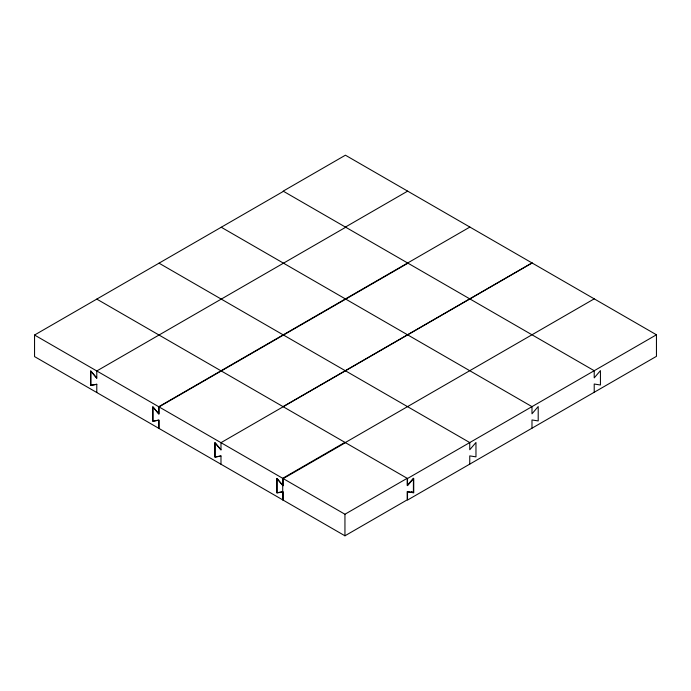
<?xml version="1.0" encoding="UTF-8"?>
<svg xmlns="http://www.w3.org/2000/svg" width="691" height="691" viewBox="0 0 691 691"><rect width="100%" height="100%" fill="white"/><g stroke="black" fill="none" stroke-linecap="round" stroke-linejoin="round"><path stroke-width="1.04" d="M34.55 335.031L344.947 514.242L407.18 478.31L407.18 485.497L413.408 478.207L413.408 492.605L407.18 491.629L407.18 499.869L344.947 535.801L34.55 356.591L34.55 335.031L283.483 191.312M345.414 227.063L407.647 191.131M345.725 227.244L96.783 370.963L96.783 378.15L90.564 370.868L90.564 385.258L96.783 384.282L96.783 392.523M469.88 227.063L158.749 406.74L158.749 413.926L152.892 406.852L152.892 421.251L158.749 420.059L158.749 428.299M407.958 263.176L159.016 406.895L159.016 414.082L152.797 406.792L152.797 421.19L159.016 420.214L159.016 428.455M283.042 406.636L531.984 262.917M532.113 262.995L220.982 442.672L220.982 449.858L214.754 442.568L214.754 456.967L220.982 455.982L220.982 464.222M344.947 442.378L282.714 478.31L282.714 499.869M345.275 442.568L594.217 298.849M345.448 442.672L283.215 478.595L283.215 485.782L276.987 478.5L276.987 492.89L283.215 491.914L283.215 500.154M407.517 478.5L656.45 334.781L656.45 356.34L407.517 500.059L407.517 491.819L413.736 492.795L413.736 478.405L407.517 485.687L407.517 478.5L96.783 299.099M96.783 384.282L90.936 385.474L90.936 371.084L96.783 378.15M220.982 455.982L215.134 457.174L215.134 442.784L220.982 449.858M282.714 491.629L276.866 492.821L276.866 478.422L282.714 485.497M656.45 334.781L345.414 155.199L283.172 191.131L594.217 370.713L594.217 377.899L600.436 370.609L600.436 385.008L594.217 384.023L594.217 392.272M221.25 227.244L531.984 406.636L531.984 413.823L538.203 406.541L538.203 420.931L531.984 419.955L531.984 428.195M159.016 263.176L469.75 442.568L469.75 449.755L475.969 442.473L475.969 456.863L469.75 455.887L469.75 464.127M411.551 491.534L413.408 492.605M344.947 514.242L344.947 535.801"/></g></svg>
